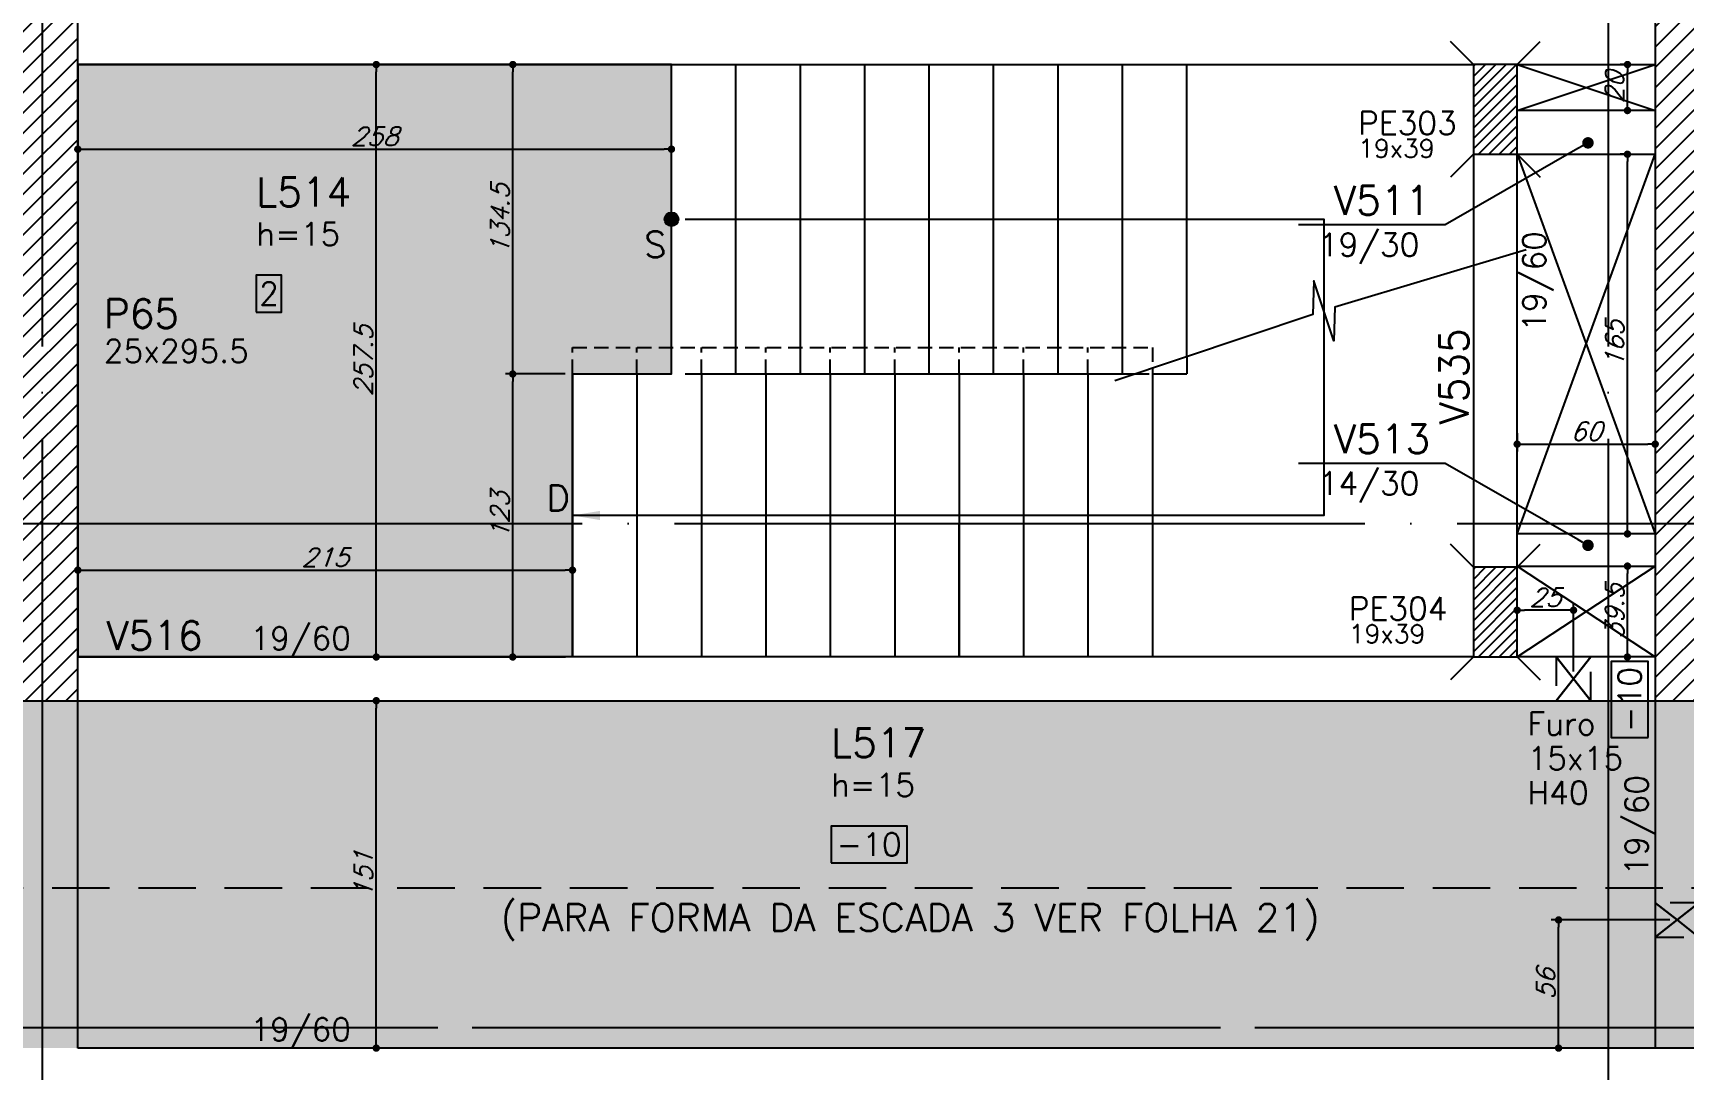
# Model space of a CAD drawing. Header units: millimetres. Extents: x -4245 to 5400, y -2094 to 2406.
# Drawn here: x -1944 to -1226, y -34 to 417 of the extents above; entities that cross this region are included whole.
import ezdxf
from ezdxf import colors
from ezdxf.entities.mleader import LeaderData, LeaderLine
from ezdxf.enums import TextEntityAlignment as Align
from ezdxf.math import Vec2, Vec3

# ---------------------------------------------------------------- set-up
doc = ezdxf.new("R2010")
doc.units = ezdxf.units.MM
doc.header["$LTSCALE"] = 50
for name, pattern in [('DASHED', [0.75, 0.5, -0.25]), ('EIXO', [6.8, 6, -0.4, 0, -0.4]), ('HIDDEN', [0.375, 0.25, -0.125])]:
    doc.linetypes.add(name, pattern=pattern)
for name, color, linetype in [('F-AUX', 2, 'Continuous'), ('F-AUX-RED', 1, 'Continuous'), ('F-COTAS', 106, 'Continuous'), ('F-COTAS-FUROS', 50, 'Continuous'), ('F-EIXO', 12, 'EIXO'), ('F-ESC-PROJ', 1, 'Continuous'), ('F-ESCADAS', 2, 'Continuous'), ('F-FURO-PAREDE', 2, 'HIDDEN'), ('F-FURO-PAREDE-TEXTOS', 2, 'Continuous'), ('F-LAJES', 3, 'Continuous'), ('F-LAJES-DIM', 2, 'Continuous'), ('F-LAJES-NOME', 4, 'Continuous'), ('F-LEADER', 1, 'Continuous'), ('F-PILARES-DIM', 172, 'Continuous'), ('F-PILARES-HACH', 174, 'Continuous'), ('F-PILARES-N', 170, 'Continuous'), ('F-PILARES-NASCE', 4, 'Continuous'), ('F-PILARES-NOME', 170, 'Continuous'), ('F-PILARES-S', 170, 'Continuous'), ('F-TEXTO', 6, 'Continuous'), ('F-TEXTO-YELLOW', 2, 'Continuous'), ('F-VIGAS', 3, 'Continuous'), ('F-VIGAS-DIM', 2, 'Continuous'), ('F-VIGAS-NOME', 4, 'Continuous'), ('F-VÃO', 1, 'Continuous')]:
    doc.layers.add(name, color=color, linetype=linetype)
doc.layers.add('F-DESNIVEL-2', color=7, linetype='Continuous', true_color=0xffd1e8)
doc.layers.add('F-DESNIVEL-3', color=7, linetype='Continuous', true_color=0xd5c7ff)
doc.styles.add('5385-ARQ-PB-BAS-PLA-TER-TORRE-A-106-TXT$0$R60-75', font='simplex.shx', dxfattribs={"height": 0.1125})
doc.styles.add('CP-TEXT-INCL', font='simplex.shx', dxfattribs={"oblique": 20})
doc.styles.add('CP-TEXTO', font='simplex.shx')
doc.styles.add('MCP', font='simplex.shx')
doc.styles.add('ROMANS', font='simplex.shx')
doc.styles.get("Standard").update_dxf_attribs({"font": 'txt.shx'})
doc.dimstyles.new('CP-COTAS-50', dxfattribs={"dimscale": 0.64, "dimtxt": 12.5, "dimasz": 5, "dimexe": 5, "dimexo": 5, "dimgap": 2.5, "dimtad": 1, "dimdec": 1, "dimdsep": 46, "dimtxsty": 'CP-TEXT-INCL', "dimblk1": 'DOT', "dimblk2": 'DOT', "dimsah": 1, "dimcen": 9, "dimclrd": 256, "dimclre": 256, "dimclrt": 256, "dimadec": 0, "dimazin": 0, "dimtfac": 1, "dimtdec": 1, "dimtmove": 2, "dimatfit": 3, "dimldrblk": 'DOT', "dimfxl": 0, "dimtolj": 1, "dimarcsym": 0})
pattern_1 = [(45, (0, 5000), (-4.4194174, 4.4194174), [])]

# ---------------------------------------------------------------- blocks, each defined once
blk = doc.blocks.new('*U44')
at = {"layer": 'F-LAJES-DIM', "color": 1}
blk.add_lwpolyline([(0, 0), (33, 0), (33, 16), (0, 16)], close=True, dxfattribs=at)
at = {"layer": 'F-LAJES-DIM', "style": 'MCP'}
blk.add_attdef('DIM', text='', height=10, dxfattribs=at).set_placement((16.5, 8), align=Align.MIDDLE_CENTER)
blk = doc.blocks.new('*U46')
at = {"layer": 'F-LAJES-DIM', "color": 1}
blk.add_lwpolyline([(0, 0), (11, 0), (11, 16), (0, 16)], close=True, dxfattribs=at)
at = {"layer": 'F-LAJES-DIM', "style": 'MCP'}
blk.add_attdef('DIM', text='', height=10, dxfattribs=at).set_placement((5.5, 8), align=Align.MIDDLE_CENTER)
blk = doc.blocks.new('*U18')
at = {"layer": 'F-VIGAS-DIM', "color": 1}
blk.add_lwpolyline([(0, 0), (33, 0), (33, 16), (0, 16)], close=True, dxfattribs=at)
at = {"layer": 'F-VIGAS-DIM', "style": 'MCP'}
blk.add_attdef('DIM', text='', height=10, dxfattribs=at).set_placement((16.5, 8), align=Align.MIDDLE_CENTER)
blk = doc.blocks.new('*U32')
at = {"layer": 'F-EIXO'}
blk.add_line((0, 0), (0, -3477.88), dxfattribs=at)
at = {"layer": 'F-TEXTO', "style": 'ROMANS'}
blk.add_attdef('EIXO', text='', height=17.5, rotation=360, dxfattribs=at).set_placement((0, 28.21), align=Align.MIDDLE_CENTER)
blk = doc.blocks.new('*U29')
at = {"layer": 'F-EIXO'}
blk.add_line((0, 0), (7484.954, 0), dxfattribs=at)
at = {"layer": 'F-TEXTO', "style": 'ROMANS'}
blk.add_attdef('EIXO', text='', height=17.5, dxfattribs=at).set_placement((-28.2072, 0), align=Align.MIDDLE_CENTER)
blk = doc.blocks.new('*U23')
at = {"layer": 'F-EIXO'}
blk.add_line((0, 0), (7397, 0), dxfattribs=at)
at = {"layer": 'F-TEXTO', "style": 'ROMANS'}
blk.add_attdef('EIXO', text='', height=17.5, dxfattribs=at).set_placement((-28.2072, 0), align=Align.MIDDLE_CENTER)
blk = doc.blocks.new('*U22')
at = {"layer": 'F-EIXO'}
blk.add_line((0, 0), (0, -3477.88), dxfattribs=at)
at = {"layer": 'F-TEXTO', "style": 'ROMANS'}
blk.add_attdef('EIXO', text='', height=17.5, rotation=360, dxfattribs=at).set_placement((0, 28.21), align=Align.MIDDLE_CENTER)
blk = doc.blocks.new('_DOT')
at = {"color": 0, "linetype": 'ByBlock'}
blk.add_line((-0.5, 0), (-1, 0), dxfattribs=at)
at = {"color": 0, "linetype": 'ByBlock', "const_width": 0.5}
blk.add_lwpolyline([(-0.25, 0, 1), (0.25, 0, 1)], format="xyb", close=True, dxfattribs=at)
blk = doc.blocks.new('*D76')
at = {"layer": 'DEFPOINTS', "color": 0, "linetype": 'Continuous', "transparency": 16777216}
for p in [(-1794.79, 127), (-1794.79, 127), (-1794.79, -24)]:
    blk.add_point(p, dxfattribs=at)
at = {"layer": 'F-COTAS', "linetype": 'Continuous', "lineweight": -2, "transparency": 16777216}
blk.add_line((-1794.79, -20.8), (-1794.79, 123.8), dxfattribs=at)
at = {"layer": 'F-COTAS', "linetype": 'Continuous', "lineweight": -2, "transparency": 16777216, "xscale": 3.2, "yscale": 3.2, "zscale": 3.2}
for p, rotation in [((-1794.79, 127), 90), ((-1794.79, -24), 270)]:
    blk.add_blockref('_DOT', p, dxfattribs=dict(at, rotation=rotation))
at = {"layer": 'F-COTAS', "linetype": 'Continuous', "transparency": 16777216, "insert": (-1800.39, 51.5), "char_height": 8, "attachment_point": 5, "rotation": 90, "style": 'CP-TEXT-INCL'}
blk.add_mtext('\\A1;151', dxfattribs=at)
blk = doc.blocks.new('*D77')
at = {"layer": 'DEFPOINTS', "color": 0, "linetype": 'Continuous', "transparency": 16777216}
for p in [(-1794.79, 403.5), (-1794.79, 403.5), (-1794.79, 146)]:
    blk.add_point(p, dxfattribs=at)
at = {"layer": 'F-COTAS', "linetype": 'Continuous', "lineweight": -2, "transparency": 16777216}
blk.add_line((-1794.79, 149.2), (-1794.79, 400.3), dxfattribs=at)
at = {"layer": 'F-COTAS', "linetype": 'Continuous', "lineweight": -2, "transparency": 16777216, "xscale": 3.2, "yscale": 3.2, "zscale": 3.2}
for p, rotation in [((-1794.79, 403.5), 90), ((-1794.79, 146), 270)]:
    blk.add_blockref('_DOT', p, dxfattribs=dict(at, rotation=rotation))
at = {"layer": 'F-COTAS', "linetype": 'Continuous', "transparency": 16777216, "insert": (-1800.39, 274.75), "char_height": 8, "attachment_point": 5, "rotation": 90, "style": 'CP-TEXT-INCL'}
blk.add_mtext('\\A1;257.5', dxfattribs=at)
blk = doc.blocks.new('*D209')
at = {"layer": 'DEFPOINTS', "color": 0, "linetype": 'Continuous', "transparency": 16777216}
for p in [(-1299, 246.43), (-1239, 246.43), (-1239, 238.52)]:
    blk.add_point(p, dxfattribs=at)
at = {"layer": 'F-COTAS', "linetype": 'Continuous', "lineweight": -2, "transparency": 16777216}
for p, q in [((-1299, 243.23), (-1299, 235.32)), ((-1295.8, 238.52), (-1242.2, 238.52)), ((-1239, 243.23), (-1239, 235.32))]:
    blk.add_line(p, q, dxfattribs=at)
at = {"layer": 'F-COTAS', "linetype": 'Continuous', "lineweight": -2, "transparency": 16777216, "xscale": 3.2, "yscale": 3.2, "zscale": 3.2, "rotation": 180}
blk.add_blockref('_DOT', (-1299, 238.52), dxfattribs=at)
at = {"layer": 'F-COTAS', "linetype": 'Continuous', "lineweight": -2, "transparency": 16777216, "xscale": 3.2, "yscale": 3.2, "zscale": 3.2}
blk.add_blockref('_DOT', (-1239, 238.52), dxfattribs=at)
at = {"layer": 'F-COTAS', "linetype": 'Continuous', "transparency": 16777216, "insert": (-1269, 244.12), "char_height": 8, "attachment_point": 5, "style": 'CP-TEXT-INCL'}
blk.add_mtext('\\A1;60', dxfattribs=at)
blk = doc.blocks.new('*D210')
at = {"layer": 'DEFPOINTS', "color": 0, "linetype": 'Continuous', "transparency": 16777216}
for p in [(-1251.06, 185.5), (-1250.97, 185.5), (-1247.24, 146)]:
    blk.add_point(p, dxfattribs=at)
at = {"layer": 'F-COTAS', "linetype": 'Continuous', "lineweight": -2, "transparency": 16777216}
for p, q in [((-1254.17, 185.5), (-1254.26, 185.5)), ((-1251.06, 149.2), (-1251.06, 182.3)), ((-1250.44, 146), (-1254.26, 146))]:
    blk.add_line(p, q, dxfattribs=at)
at = {"layer": 'F-COTAS', "linetype": 'Continuous', "lineweight": -2, "transparency": 16777216, "xscale": 3.2, "yscale": 3.2, "zscale": 3.2}
for p, rotation in [((-1251.06, 185.5), 90), ((-1251.06, 146), 270)]:
    blk.add_blockref('_DOT', p, dxfattribs=dict(at, rotation=rotation))
at = {"layer": 'F-COTAS', "linetype": 'Continuous', "transparency": 16777216, "insert": (-1256.66, 165.75), "char_height": 8, "attachment_point": 5, "rotation": 90, "style": 'CP-TEXT-INCL'}
blk.add_mtext('\\A1;39.5', dxfattribs=at)
blk = doc.blocks.new('*D211')
at = {"layer": 'DEFPOINTS', "color": 0, "linetype": 'Continuous', "transparency": 16777216}
for p in [(-1251.06, 364.5), (-1246.89, 364.5), (-1246.89, 199.5)]:
    blk.add_point(p, dxfattribs=at)
at = {"layer": 'F-COTAS', "linetype": 'Continuous', "lineweight": -2, "transparency": 16777216}
for p, q in [((-1250.09, 364.5), (-1254.26, 364.5)), ((-1251.06, 202.7), (-1251.06, 361.3)), ((-1250.09, 199.5), (-1254.26, 199.5))]:
    blk.add_line(p, q, dxfattribs=at)
at = {"layer": 'F-COTAS', "linetype": 'Continuous', "lineweight": -2, "transparency": 16777216, "xscale": 3.2, "yscale": 3.2, "zscale": 3.2}
for p, rotation in [((-1251.06, 364.5), 90), ((-1251.06, 199.5), 270)]:
    blk.add_blockref('_DOT', p, dxfattribs=dict(at, rotation=rotation))
at = {"layer": 'F-COTAS', "linetype": 'Continuous', "transparency": 16777216, "insert": (-1256.66, 282), "char_height": 8, "attachment_point": 5, "rotation": 90, "style": 'CP-TEXT-INCL'}
blk.add_mtext('\\A1;165', dxfattribs=at)
blk = doc.blocks.new('*D212')
at = {"layer": 'DEFPOINTS', "color": 0, "linetype": 'Continuous', "transparency": 16777216}
for p in [(-1251.06, 403.5), (-1246.74, 403.5), (-1246.74, 383.5)]:
    blk.add_point(p, dxfattribs=at)
at = {"layer": 'F-COTAS', "linetype": 'Continuous', "lineweight": -2, "transparency": 16777216}
for p, q in [((-1249.94, 403.5), (-1254.26, 403.5)), ((-1251.06, 386.7), (-1251.06, 400.3)), ((-1249.94, 383.5), (-1254.26, 383.5))]:
    blk.add_line(p, q, dxfattribs=at)
at = {"layer": 'F-COTAS', "linetype": 'Continuous', "lineweight": -2, "transparency": 16777216, "xscale": 3.2, "yscale": 3.2, "zscale": 3.2}
for p, rotation in [((-1251.06, 403.5), 90), ((-1251.06, 383.5), 270)]:
    blk.add_blockref('_DOT', p, dxfattribs=dict(at, rotation=rotation))
at = {"layer": 'F-COTAS', "linetype": 'Continuous', "transparency": 16777216, "insert": (-1256.66, 393.5), "char_height": 8, "attachment_point": 5, "rotation": 90, "style": 'CP-TEXT-INCL'}
blk.add_mtext('\\A1;20', dxfattribs=at)
blk = doc.blocks.new('*D226')
at = {"layer": 'DEFPOINTS', "color": 0, "transparency": 16777216}
for p in [(-1924.5, 366.69), (-1666.5, 366.69), (-1666.5, 366.69)]:
    blk.add_point(p, dxfattribs=at)
at = {"layer": 'F-COTAS', "lineweight": -2, "transparency": 16777216}
blk.add_line((-1921.3, 366.69), (-1669.7, 366.69), dxfattribs=at)
at = {"layer": 'F-COTAS', "lineweight": -2, "transparency": 16777216, "xscale": 3.2, "yscale": 3.2, "zscale": 3.2, "rotation": 180}
blk.add_blockref('_DOT', (-1924.5, 366.69), dxfattribs=at)
at = {"layer": 'F-COTAS', "lineweight": -2, "transparency": 16777216, "xscale": 3.2, "yscale": 3.2, "zscale": 3.2}
blk.add_blockref('_DOT', (-1666.5, 366.69), dxfattribs=at)
at = {"layer": 'F-COTAS', "transparency": 16777216, "insert": (-1795.5, 372.29), "char_height": 8, "attachment_point": 5, "style": 'CP-TEXT-INCL'}
blk.add_mtext('\\A1;258', dxfattribs=at)
blk = doc.blocks.new('*D229')
at = {"layer": 'DEFPOINTS', "color": 0, "transparency": 16777216}
for p in [(-1299, 166.31), (-1299, 155.32), (-1274.5, 136.5)]:
    blk.add_point(p, dxfattribs=at)
at = {"layer": 'F-COTAS-FUROS', "lineweight": -2, "transparency": 16777216}
for p, q in [((-1299, 158.52), (-1299, 169.51)), ((-1277.7, 166.31), (-1295.8, 166.31)), ((-1274.5, 139.7), (-1274.5, 169.51))]:
    blk.add_line(p, q, dxfattribs=at)
at = {"layer": 'F-COTAS-FUROS', "lineweight": -2, "transparency": 16777216, "xscale": 3.2, "yscale": 3.2, "zscale": 3.2, "rotation": 180}
blk.add_blockref('_DOT', (-1299, 166.31), dxfattribs=at)
at = {"layer": 'F-COTAS-FUROS', "lineweight": -2, "transparency": 16777216, "xscale": 3.2, "yscale": 3.2, "zscale": 3.2}
blk.add_blockref('_DOT', (-1274.5, 166.31), dxfattribs=at)
at = {"layer": 'F-COTAS-FUROS', "transparency": 16777216, "insert": (-1286.75, 171.91), "char_height": 8, "attachment_point": 5, "style": 'CP-TEXT-INCL'}
blk.add_mtext('\\A1;25', dxfattribs=at)
blk = doc.blocks.new('*D237')
at = {"layer": 'DEFPOINTS', "color": 0, "transparency": 16777216}
for p in [(-1280.99, 31.71), (-1229.5, 31.71), (-1248.96, -24)]:
    blk.add_point(p, dxfattribs=at)
at = {"layer": 'F-COTAS-FUROS', "lineweight": -2, "transparency": 16777216}
for p, q in [((-1232.7, 31.71), (-1284.19, 31.71)), ((-1280.99, -20.8), (-1280.99, 28.51)), ((-1252.16, -24), (-1284.19, -24))]:
    blk.add_line(p, q, dxfattribs=at)
at = {"layer": 'F-COTAS-FUROS', "lineweight": -2, "transparency": 16777216, "xscale": 3.2, "yscale": 3.2, "zscale": 3.2}
for p, rotation in [((-1280.99, 31.71), 90), ((-1280.99, -24), 270)]:
    blk.add_blockref('_DOT', p, dxfattribs=dict(at, rotation=rotation))
at = {"layer": 'F-COTAS-FUROS', "transparency": 16777216, "insert": (-1286.59, 3.85), "char_height": 8, "attachment_point": 5, "rotation": 90, "style": 'CP-TEXT-INCL'}
blk.add_mtext('\\A1;56', dxfattribs=at)
blk = doc.blocks.new('A$C2C3727F3')
at = {"layer": 'F-AUX'}
h = blk.add_hatch(color=1, dxfattribs=at)
edge = h.paths.add_edge_path()
edge.add_arc((-427.5, 209.25), 3, 0, 360)
at = {"layer": 'F-AUX', "color": 1}
blk.add_circle((-427.5, 209.25), 3, dxfattribs=at)
at = {"layer": 'F-AUX-RED'}
blk.add_lwpolyline([(-421.5, 209.25), (-143.99, 209.25), (-143.99, 80.5), (-470.5, 80.5)], dxfattribs=at)
blk.add_solid([(-458.5, 78.5), (-470.5, 80.5), (-458.5, 82.5)], dxfattribs=at)
at = {"layer": 'F-ESC-PROJ', "linetype": 'DASHED', "ltscale": 0.25}
blk.add_line((-226.13, 142), (-218.5, 142), dxfattribs=at)
for points in [[(-470.5, 142), (-470.5, 153.5), (-218.5, 153.5), (-218.5, 144.55)], [(-442.5, 142), (-442.5, 153.5)], [(-414.5, 142), (-414.5, 153.5)], [(-386.5, 142), (-386.5, 153.5)], [(-358.5, 142), (-358.5, 153.5)], [(-330.5, 142), (-330.5, 153.5)], [(-302.5, 142), (-302.5, 153.5)], [(-274.5, 142), (-274.5, 153.5)], [(-246.5, 142), (-246.5, 153.5)]]:
    blk.add_lwpolyline(points, dxfattribs=at)
at = {"layer": 'F-ESCADAS'}
for p in [(-203.5, 149.55), (-218.5, 142)]:
    blk.add_line(p, (-203.5, 142), dxfattribs=at)
at = {"layer": 'F-ESCADAS', "linetype": 'Continuous'}
for points in [[(-427.5, 142), (-427.5, 276.5)], [(-399.5, 142), (-399.5, 276.5)], [(-371.5, 142), (-371.5, 276.5)], [(-343.5, 142), (-343.5, 276.5)], [(-315.5, 142), (-315.5, 276.5)], [(-287.5, 142), (-287.5, 276.5)], [(-259.5, 142), (-259.5, 276.5)], [(-231.5, 142.21), (-231.5, 276.5)], [(-203.5, 149.55), (-203.5, 276.5)], [(-218.5, 144.55), (-218.5, 19)], [(-470.5, 142), (-470.5, 19)], [(-442.5, 142), (-442.5, 19)], [(-414.5, 142), (-414.5, 19)], [(-386.5, 142), (-386.5, 19)], [(-358.5, 142), (-358.5, 19)], [(-330.5, 142), (-330.5, 19)], [(-302.5, 142), (-302.5, 19)], [(-274.5, 142), (-274.5, 19)], [(-246.5, 142), (-246.5, 19)]]:
    blk.add_lwpolyline(points, dxfattribs=at)
at = {"layer": 'F-ESCADAS'}
blk.add_lwpolyline([(-421.5, 142), (-226.13, 142)], dxfattribs=at)
at = {"layer": 'F-LEADER'}
blk.add_lwpolyline([(-56.08, 196.03), (-139.25, 170.98), (-139.65, 156.37), (-148.34, 182.43), (-148.74, 167.82), (-234.89, 139.08)], dxfattribs=at)
at = {"layer": 'F-TEXTO-YELLOW', "char_height": 11.25, "width": 61.3796, "attachment_point": 7, "style": '5385-ARQ-PB-BAS-PLA-TER-TORRE-A-106-TXT$0$R60-75'}
for s, insert in [('S', (-439.37, 192.61)), ('D', (-481.85, 82.49))]:
    blk.add_mtext(s, dxfattribs=dict(at, insert=insert))
blk = doc.blocks.new('*D248')
at = {"layer": 'DEFPOINTS', "color": 0, "transparency": 16777216}
for p in [(-1924.5, 182.76), (-1709.5, 183.75), (-1709.5, 182.76)]:
    blk.add_point(p, dxfattribs=at)
at = {"layer": 'F-COTAS', "lineweight": -2, "transparency": 16777216}
for p, q in [((-1924.5, 185.96), (-1924.5, 186.95)), ((-1709.5, 185.96), (-1709.5, 186.95)), ((-1921.3, 183.75), (-1712.7, 183.75))]:
    blk.add_line(p, q, dxfattribs=at)
at = {"layer": 'F-COTAS', "lineweight": -2, "transparency": 16777216, "xscale": 3.2, "yscale": 3.2, "zscale": 3.2, "rotation": 180}
blk.add_blockref('_DOT', (-1924.5, 183.75), dxfattribs=at)
at = {"layer": 'F-COTAS', "lineweight": -2, "transparency": 16777216, "xscale": 3.2, "yscale": 3.2, "zscale": 3.2}
blk.add_blockref('_DOT', (-1709.5, 183.75), dxfattribs=at)
at = {"layer": 'F-COTAS', "transparency": 16777216, "insert": (-1817, 189.35), "char_height": 8, "attachment_point": 5, "style": 'CP-TEXT-INCL'}
blk.add_mtext('\\A1;215', dxfattribs=at)
blk = doc.blocks.new('*D249')
at = {"layer": 'DEFPOINTS', "color": 0, "transparency": 16777216}
for p in [(-1735.46, 269), (-1709.5, 269), (-1712.5, 146)]:
    blk.add_point(p, dxfattribs=at)
at = {"layer": 'F-COTAS', "lineweight": -2, "transparency": 16777216}
for p, q in [((-1712.7, 269), (-1738.66, 269)), ((-1735.46, 149.2), (-1735.46, 265.8)), ((-1715.7, 146), (-1738.66, 146))]:
    blk.add_line(p, q, dxfattribs=at)
at = {"layer": 'F-COTAS', "lineweight": -2, "transparency": 16777216, "xscale": 3.2, "yscale": 3.2, "zscale": 3.2}
for p, rotation in [((-1735.46, 269), 90), ((-1735.46, 146), 270)]:
    blk.add_blockref('_DOT', p, dxfattribs=dict(at, rotation=rotation))
at = {"layer": 'F-COTAS', "transparency": 16777216, "insert": (-1741.06, 207.5), "char_height": 8, "attachment_point": 5, "rotation": 90, "style": 'CP-TEXT-INCL'}
blk.add_mtext('\\A1;123', dxfattribs=at)
blk = doc.blocks.new('*D250')
at = {"layer": 'DEFPOINTS', "color": 0, "transparency": 16777216}
for p in [(-1735.46, 403.5), (-1735.46, 403.5), (-1709.5, 269)]:
    blk.add_point(p, dxfattribs=at)
at = {"layer": 'F-COTAS', "lineweight": -2, "transparency": 16777216}
for p, q in [((-1735.46, 272.2), (-1735.46, 400.3)), ((-1712.7, 269), (-1738.66, 269))]:
    blk.add_line(p, q, dxfattribs=at)
at = {"layer": 'F-COTAS', "lineweight": -2, "transparency": 16777216, "xscale": 3.2, "yscale": 3.2, "zscale": 3.2}
for p, rotation in [((-1735.46, 403.5), 90), ((-1735.46, 269), 270)]:
    blk.add_blockref('_DOT', p, dxfattribs=dict(at, rotation=rotation))
at = {"layer": 'F-COTAS', "transparency": 16777216, "insert": (-1741.06, 336.25), "char_height": 8, "attachment_point": 5, "rotation": 90, "style": 'CP-TEXT-INCL'}
blk.add_mtext('\\A1;134.5', dxfattribs=at)

msp = doc.modelspace()

# ---------------------------------------------------------------- hatches: boundary and pattern name
at = {"layer": 'F-DESNIVEL-2'}
h = msp.add_hatch(color=256, dxfattribs=at)
h.dxf.hatch_style = 1
h.paths.add_polyline_path([(-1709.5, 146), (-1709.5, 269), (-1666.5, 269), (-1666.5, 403.5), (-1924.5, 403.5), (-1924.5, 146)])
at = {"layer": 'F-PILARES-HACH', "linetype": 'Continuous'}
h = msp.add_hatch(dxfattribs=at)
h.set_pattern_fill('ANSI31', color=256, scale=50, style=0)
h.set_pattern_definition(pattern_1)
h.paths.add_polyline_path([(-1949.5, 127), (-1924.5, 127), (-1924.5, 422.5), (-1949.5, 422.5)], flags=16)
h = msp.add_hatch(dxfattribs=at)
h.set_pattern_fill('ANSI31', color=256, scale=50, style=0)
h.set_pattern_definition(pattern_1)
h.paths.add_polyline_path([(-1239, 127), (-1214, 127), (-1214, 422.5), (-1239, 422.5)], flags=16)
at = {"layer": 'F-PILARES-HACH'}
h = msp.add_hatch(dxfattribs=at)
h.set_pattern_fill('ANSI31', color=256)
h.set_pattern_definition([(45, (-15969.6944, 5943.136), (-2.245064, 2.245064), [])])
h.paths.add_polyline_path([(-1299, 403.5), (-1318, 403.5), (-1318, 364.5), (-1299, 364.5)])
h = msp.add_hatch(dxfattribs=at)
h.set_pattern_fill('ANSI31', color=256)
h.set_pattern_definition([(45, (-15969.6944, 5724.636), (-2.245064, 2.245064), [])])
h.paths.add_polyline_path([(-1299, 185), (-1318, 185), (-1318, 146), (-1299, 146)])

# ---------------------------------------------------------------- linework, layer by layer
at = {"layer": 'F-AUX-RED', "color": 4, "linetype": 'DASHED'}
msp.add_lwpolyline([(-1999.294, 539.758), (-1085.673, 539.758), (-1085.673, 45.469), (-1999.294, 45.469)], close=True, dxfattribs=at)
at = {"layer": 'F-DESNIVEL-2', "linetype": 'Continuous'}
msp.add_solid([(-1924.5, 146), (-1924.5, 403.5), (-1924.5, 146)], dxfattribs=at)
at = {"layer": 'F-DESNIVEL-3', "linetype": 'Continuous'}
for points in [[(-1924.5, -24), (-1924.5, 126.9), (-1949.5, 126.9)], [(-1924.5, -24), (-1949.5, 126.9), (-1949.5, -24)], [(-1308.5, 127), (-1924.5, 127), (-1735, -24)], [(-1735, -24), (-1924.5, 127), (-1924.5, -24)], [(-1308.5, 127), (-1735, -24), (-1308.5, 127)], [(-1308.5, 127), (-1735, -24), (-1239, -24)], [(-1308.5, 127), (-1239, -24), (-1308.5, 127)], [(-1308.5, 127), (-1239, -24), (-1239, 127)], [(-1308.5, 127), (-1239, 127), (-1308.5, 127)], [(-1220, -24), (-1220, 126.9), (-1239, 126.9)], [(-1220, -24), (-1239, 126.9), (-1239, -24)], [(-1924.5, -24), (-1949.5, -24), (-1924.5, -24)], [(-1735, -24), (-1924.5, -24), (-1735, -24)], [(-1220, -24), (-1239, -24), (-1220, -24)]]:
    msp.add_solid(points, dxfattribs=at)
at = {"layer": 'F-EIXO'}
msp.add_line((-3768.53, -15), (3691.239, -15), dxfattribs=at)
at = {"layer": 'F-ESCADAS'}
msp.add_line((-1541.5, 146), (-1541.5, 204), dxfattribs=at)
at = {"layer": 'F-FURO-PAREDE'}
for points in [[(-1274.5, 136.5), (-1282, 127), (-1267, 127), (-1274.5, 136.5), (-1267, 127), (-1267, 146), (-1274.5, 136.5), (-1267, 146), (-1282, 146), (-1274.5, 136.5), (-1282, 146), (-1282, 127), (-1274.5, 136.5)], [(-1229.5, 31.706), (-1220, 24.206), (-1220, 39.206), (-1229.5, 31.706), (-1220, 39.206), (-1239, 39.206), (-1229.5, 31.706), (-1239, 39.206), (-1239, 24.206), (-1229.5, 31.706), (-1239, 24.206), (-1220, 24.206), (-1229.5, 31.706)]]:
    msp.add_lwpolyline(points, dxfattribs=at)
at = {"layer": 'F-LAJES'}
msp.add_lwpolyline([(-1709.5, 146), (-1709.5, 269), (-1666.5, 269), (-1666.5, 403.5), (-1924.5, 403.5), (-1924.5, 146), (-1712.5, 146)], dxfattribs=at)
at = {"layer": 'F-PILARES-N'}
for points in [[(-1318, 364.5), (-1299, 364.5), (-1299, 403.5), (-1318, 403.5), (-1318, 364.5)], [(-1318, 146), (-1299, 146), (-1299, 185), (-1318, 185), (-1318, 146)]]:
    msp.add_lwpolyline(points, dxfattribs=at)
at = {"layer": 'F-PILARES-NASCE'}
for p, q in [((-1318, 403.5), (-1328, 413.5)), ((-1299, 403.5), (-1289, 413.5)), ((-1318, 364.5), (-1328, 354.5)), ((-1299, 364.5), (-1289, 354.5)), ((-1318, 185), (-1328, 195)), ((-1299, 185), (-1289, 195)), ((-1318, 146), (-1328, 136)), ((-1299, 146), (-1289, 136))]:
    msp.add_line(p, q, dxfattribs=at)
at = {"layer": 'F-PILARES-S', "linetype": 'Continuous'}
for points in [[(-1949.5, 127), (-1924.5, 127), (-1924.5, 422.5), (-1949.5, 422.5), (-1949.5, 127)], [(-1239, 127), (-1214, 127), (-1214, 422.5), (-1239, 422.5), (-1239, 127)]]:
    msp.add_lwpolyline(points, dxfattribs=at)
at = {"layer": 'F-VIGAS'}
for points in [[(-1924.5, 403.5), (-1318, 403.5)], [(-1318, 403.5), (-1318, 374)], [(-1318, 403.5), (-1318, 374)], [(-1299, 403.5), (-1239, 403.5)], [(-1299, 383.5), (-1299, 403.5)], [(-1299, 383.5), (-1299, 403.5)], [(-1239, 383.5), (-1299, 383.5)], [(-1299, 364.5), (-1299, 383.5)], [(-1299, 364.5), (-1299, 383.5)], [(-1318, 374), (-1318, 192.5)], [(-1299, 199.5), (-1299, 364.5)], [(-1299, 364.5), (-1239, 364.5)], [(-1239, 199.5), (-1299, 199.5)], [(-1299, 185.5), (-1299, 199.5)], [(-1318, 192.5), (-1318, 146)], [(-1318, 192.5), (-1318, 146)], [(-1299, 146), (-1299, 185.5)], [(-1299, 185.5), (-1239, 185.5)], [(-1299, 146), (-1299, 185.5)], [(-1318, 146), (-1924.5, 146)], [(-1239, 146), (-1299, 146)], [(-1924.5, -24), (-1924.5, 127)], [(-1924.5, 127), (-1308.5, 127)], [(-1308.5, 127), (-1239, 127)], [(-1239, 127), (-1239, -24)], [(-1735, -24), (-1924.5, -24)], [(-1220, -24), (-1735, -24)]]:
    msp.add_lwpolyline(points, dxfattribs=at)
at = {"layer": 'F-VÃO'}
for p, q in [((-1299, 383.5), (-1239, 403.5)), ((-1299, 403.5), (-1239, 383.5)), ((-1299, 199.5), (-1239, 364.5)), ((-1299, 364.5), (-1239, 199.5)), ((-1299, 146), (-1239, 185.5)), ((-1299, 185.5), (-1239, 146))]:
    msp.add_line(p, q, dxfattribs=at)

# ---------------------------------------------------------------- block references
at = {"layer": 'F-EIXO', "linetype": 'Continuous'}
for name, p in [('*U32', (-1940, 1941.357)), ('*U22', (-1259.5, 1941.357)), ('*U23', (-3705.761, 204)), ('*U29', (-3793.715, -15))]:
    msp.add_blockref(name, p, dxfattribs=at)
at = {"layer": 'F-ESCADAS'}
msp.add_blockref('A$C2C3727F3', (-1239, 127), dxfattribs=at)
at = {"layer": 'F-LAJES-DIM', "linetype": 'Continuous'}
for name, p, values in [('*U46', (-1846.907, 295.941), {'DIM': '2'}), ('*U44', (-1597.102, 56.524), {'DIM': '-10'})]:
    msp.add_blockref(name, p, dxfattribs=at).add_auto_attribs(values)
at = {"layer": 'F-VIGAS-DIM', "linetype": 'Continuous', "rotation": 90}
msp.add_blockref('*U18', (-1242.125, 111), dxfattribs=at).add_auto_attribs({'DIM': '-10'})

# ---------------------------------------------------------------- texts
at = {"layer": 'F-FURO-PAREDE-TEXTOS', "linetype": 'Continuous', "style": 'MCP'}
for s, p in [('Furo', (-1294.5, 112)), ('15x15', (-1294.5, 97)), ('H40', (-1294.5, 82))]:
    msp.add_text(s, height=10, dxfattribs=at).set_placement(p)
at = {"layer": 'F-LAJES-DIM', "linetype": 'Continuous', "style": 'MCP'}
for p in [(-1846.907, 324.841), (-1597.102, 85.424)]:
    msp.add_text('h=15', height=10, dxfattribs=at).set_placement(p)
at = {"layer": 'F-LAJES-NOME', "linetype": 'Continuous', "style": 'MCP'}
for s, p in [('L514', (-1846.907, 341.841)), ('L517', (-1597.102, 102.424))]:
    msp.add_text(s, height=12.5, dxfattribs=at).set_placement(p)
at = {"layer": 'F-PILARES-DIM', "linetype": 'Continuous'}
for s, height, style, p in [('19x39', 8, 'ROMANS', (-1368.072, 363.04)), ('25x295.5', 10, 'MCP', (-1913.178, 273.989)), ('19x39', 8, 'ROMANS', (-1372.124, 152.071))]:
    msp.add_text(s, height=height, dxfattribs=dict(at, style=style)).set_placement(p)
at = {"layer": 'F-PILARES-NOME', "linetype": 'Continuous'}
for s, height, style, p in [('PE303', 10, 'ROMANS', (-1368.072, 373.04)), ('P65', 12.5, 'MCP', (-1913.178, 288.989)), ('PE304', 10, 'ROMANS', (-1372.124, 162.071))]:
    msp.add_text(s, height=height, dxfattribs=dict(at, style=style)).set_placement(p)
at = {"layer": 'F-TEXTO', "color": 3, "insert": (-1875.36, 38.778), "char_height": 12, "width": 687.52044, "attachment_point": 1, "style": 'CP-TEXTO'}
msp.add_mtext('\\pi134.61736;(PARA FORMA DA ESCADA 3 VER FOLHA 21)', dxfattribs=at)
at = {"layer": 'F-VIGAS-DIM', "linetype": 'Continuous', "style": 'MCP'}
for s, p in [('19/30', (-1385.178, 320.195)), ('14/30', (-1385.178, 216.496)), ('19/60', (-1849.5, 149.125)), ('19/60', (-1849.5, -20.875))]:
    msp.add_text(s, height=10, dxfattribs=at).set_placement(p)
for p in [(-1286.581, 287.388), (-1242.125, 51)]:
    msp.add_text('19/60', height=10, rotation=90, dxfattribs=at).set_placement(p)
at = {"layer": 'F-VIGAS-NOME', "linetype": 'Continuous', "style": 'MCP'}
for s, p in [('V511', (-1378.599, 338.224)), ('V513', (-1378.599, 234.525)), ('V516', (-1912, 149.125))]:
    msp.add_text(s, height=12.5, dxfattribs=at).set_placement(p)
msp.add_text('V535', height=12.5, rotation=90, dxfattribs=at).set_placement((-1320.176, 247.057))

# ---------------------------------------------------------------- dimensions: what is measured, and where the dimension line sits
at = {"layer": 'F-COTAS', "linetype": 'Continuous'}
for base, p1, p2, angle, picture, middle in [((-1794.794, 403.5), (-1794.794, 146), (-1794.794, 403.5), 270, '*D77', (-1800.394, 274.75)), ((-1251.062, 403.5), (-1246.741, 383.5), (-1246.741, 403.5), 90, '*D212', (-1256.662, 393.5)), ((-1251.062, 364.5), (-1246.885, 199.5), (-1246.885, 364.5), 90, '*D211', (-1256.662, 282)), ((-1251.062, 185.5), (-1247.244, 146), (-1250.968, 185.5), 90, '*D210', (-1256.662, 165.75)), ((-1794.794, 127), (-1794.794, -24), (-1794.794, 127), 270, '*D76', (-1800.394, 51.5))]:
    dim = msp.add_linear_dim(base=base, p1=p1, p2=p2, angle=angle, dimstyle='CP-COTAS-50', dxfattribs=at)
    dim.commit()
    dim.dimension.update_dxf_attribs({"geometry": picture, "text_midpoint": middle})
at = {"layer": 'F-COTAS'}
for base, p1, p2, picture, middle in [((-1735.458, 403.5), (-1709.5, 269), (-1735.458, 403.5), '*D250', (-1741.058, 336.25)), ((-1735.458, 269), (-1712.5, 146), (-1709.5, 269), '*D249', (-1741.058, 207.5))]:
    dim = msp.add_linear_dim(base=base, p1=p1, p2=p2, angle=90, dimstyle='CP-COTAS-50', override={"dimfxl": 7.5}, dxfattribs=at)
    dim.commit()
    dim.dimension.update_dxf_attribs({"geometry": picture, "text_midpoint": middle})
for base, p1, p2, picture, middle in [((-1666.5, 366.687), (-1924.5, 366.687), (-1666.5, 366.687), '*D226', (-1795.5, 372.287)), ((-1709.5, 183.751), (-1924.5, 182.759), (-1709.5, 182.759), '*D248', (-1817, 189.351))]:
    dim = msp.add_linear_dim(base=base, p1=p1, p2=p2, dimstyle='CP-COTAS-50', override={"dimfxl": 7.5}, dxfattribs=at)
    dim.commit()
    dim.dimension.update_dxf_attribs({"geometry": picture, "text_midpoint": middle})
at = {"layer": 'F-COTAS', "linetype": 'Continuous'}
dim = msp.add_linear_dim(base=(-1239, 238.52), p1=(-1299, 246.434), p2=(-1239, 246.434), dimstyle='CP-COTAS-50', dxfattribs=at)
dim.commit()
dim.dimension.update_dxf_attribs({"geometry": '*D209', "text_midpoint": (-1269, 244.12)})
at = {"layer": 'F-COTAS-FUROS'}
dim = msp.add_linear_dim(base=(-1299, 166.306506946), p1=(-1274.5, 136.5), p2=(-1299, 155.315381613), dimstyle='CP-COTAS-50', override={"dimdec": 0, "dimfxl": 7.5}, dxfattribs=at)
dim.commit()
dim.dimension.update_dxf_attribs({"geometry": '*D229', "text_midpoint": (-1286.75, 171.906506946)})
dim = msp.add_linear_dim(base=(-1280.987, 31.706), p1=(-1248.958, -24), p2=(-1229.5, 31.706), angle=90, dimstyle='CP-COTAS-50', override={"dimdec": 0, "dimfxl": 7.5}, dxfattribs=at)
dim.commit()
dim.dimension.update_dxf_attribs({"geometry": '*D237', "text_midpoint": (-1286.587, 3.853)})

# ---------------------------------------------------------------- leaders
at = {"layer": 'F-AUX-RED'}
ml = msp.add_multileader_mtext('Standard', dxfattribs=at)
ml.set_content('', color=256)
ml.set_leader_properties()
ml.set_arrow_properties(name='DOT')
ml.build(insert=Vec2(0, 0))
ml.multileader.update_dxf_attribs({"text_right_attachment_type": 6, "dogleg_length": 0.36, "arrow_head_size": 5})
ctx = ml.context
ctx.base_point, ctx.char_height, ctx.arrow_head_size, ctx.landing_gap_size, ctx.plane_origin = Vec3(-1394.072, 333.94), 0.18, 5, 0.09, Vec3(-1278.628, 377.118)
ctx.right_attachment, ctx.text_align_type = 6, 2
notes = []
notes.append((ctx, [(0, (1, 1, 0), (-1330.342, 333.85), (-1, 0), 63.551, [(0, [(-1268.222, 369.458)], 0, [])])]))
ctx.mtext.insert, ctx.mtext.alignment, ctx.mtext.flow_direction = Vec3(-1393.982, 334.03), 3, 5
ml = msp.add_multileader_mtext('Standard', dxfattribs=at)
ml.set_content('', color=256)
ml.set_leader_properties()
ml.set_arrow_properties(name='DOT')
ml.build(insert=Vec2(0, 0))
ml.multileader.update_dxf_attribs({"text_right_attachment_type": 6, "dogleg_length": 0.36, "arrow_head_size": 5})
ctx = ml.context
ctx.base_point, ctx.char_height, ctx.arrow_head_size, ctx.landing_gap_size, ctx.plane_origin = Vec3(-1394.072, 230.24), 0.18, 5, 0.09, Vec3(-1278.628, 186.882)
ctx.right_attachment, ctx.text_align_type = 6, 2
notes.append((ctx, [(0, (1, 1, 0), (-1330.342, 230.15), (-1, 0), 63.551, [(0, [(-1268.222, 194.542)], 0, [])])]))
ctx.mtext.insert, ctx.mtext.alignment, ctx.mtext.flow_direction = Vec3(-1393.982, 230.33), 3, 5
for ctx, leaders in notes:
    for number, flags, end, landing, length, lines in leaders:
        leader = LeaderData()
        leader.index, (leader.has_last_leader_line, leader.has_dogleg_vector, leader.attachment_direction) = number, flags
        leader.last_leader_point, leader.dogleg_vector, leader.dogleg_length = Vec3(end), Vec3(landing), length
        for number, points, colour, breaks in lines:
            line = LeaderLine()
            line.index, line.vertices, line.color, line.breaks = number, Vec3.list(points), colors.encode_raw_color(colour), breaks
            leader.lines.append(line)
        ctx.leaders.append(leader)

doc.saveas('drawing.dxf')
